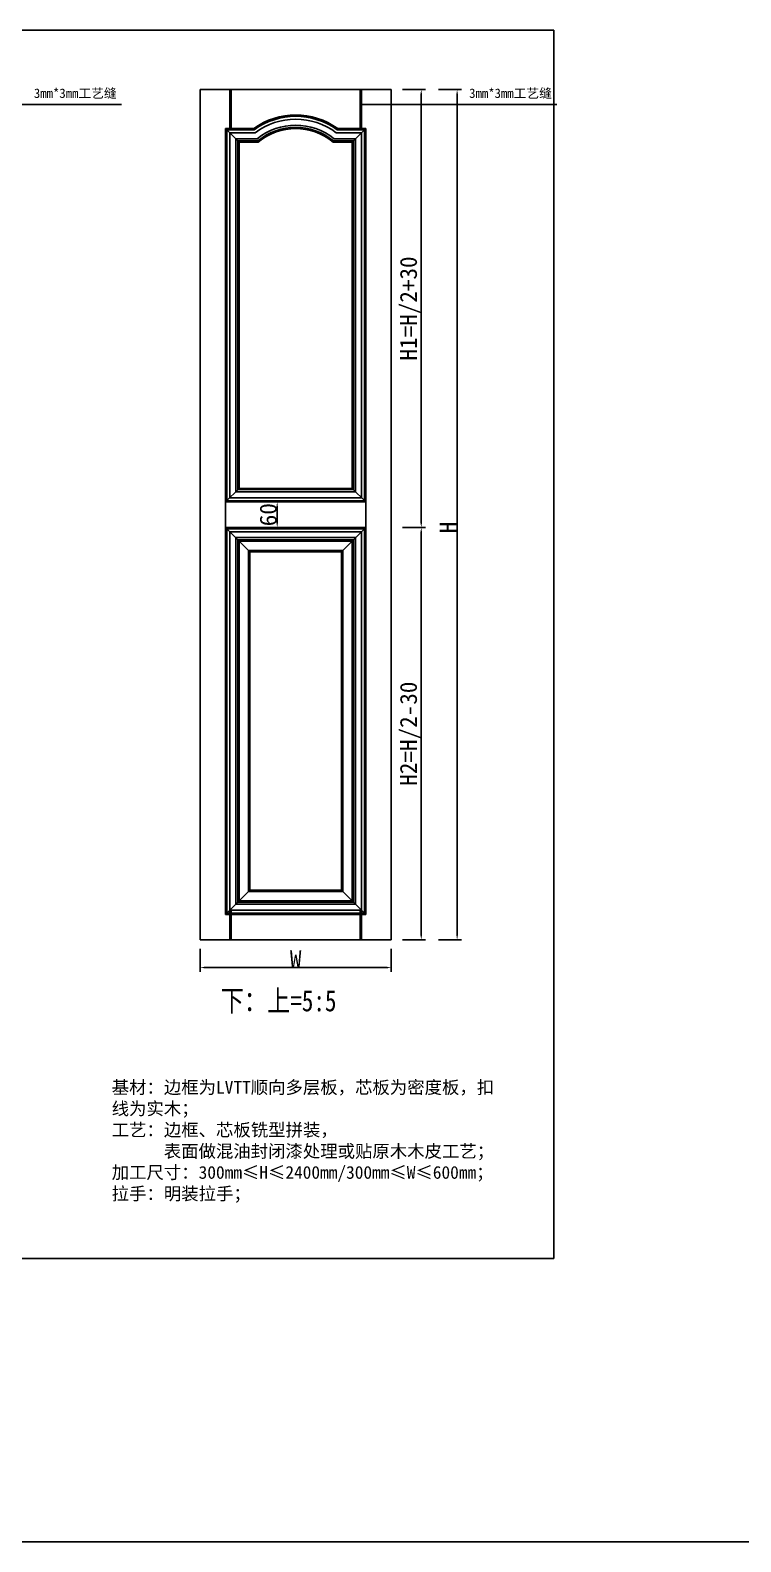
# Model space of a CAD drawing. Header units: millimetres. Extents: x 85186 to 129000, y -77269 to -36327.
# Drawn here: x 113944 to 115616, y -49779 to -46224 of the extents above; entities that cross this region are included whole.
import ezdxf

# ---------------------------------------------------------------- set-up
doc = ezdxf.new("R2010")
doc.units = ezdxf.units.MM
doc.styles.get("Standard").update_dxf_attribs({"font": 'SimSun.ttf'})
doc.styles.add('ZB_宋体', font='SimSun.ttf')
doc.styles.add('宋体', font='SimSun.ttf', dxfattribs={"width": 0.8})
doc.dimstyles.new('客来福标注小', dxfattribs={"dimscale": 20, "dimtxt": 2, "dimasz": 0.5, "dimexe": 0.5, "dimexo": 0, "dimgap": 0.05, "dimtad": 1, "dimdec": 0, "dimzin": 0, "dimdsep": 46, "dimtxsty": 'Standard', "dimcen": 0, "dimclrd": 256, "dimclre": 256, "dimclrt": 256, "dimadec": 0, "dimazin": 0, "dimtfac": 1, "dimtdec": 0, "dimtofl": 0, "dimtmove": 1, "dimatfit": 3, "dimfxl": 2.2, "dimfxlon": 1, "dimtolj": 1, "dimtzin": 0, "dimarcsym": 0})

# ---------------------------------------------------------------- blocks, each defined once
blk = doc.blocks.new('*D1274')
at = {"lineweight": -2, "transparency": 16777216}
for p, q in [((114904.7, -46363.2), (114958.7, -46363.2)), ((114948.7, -46373.2), (114948.7, -48353.2)), ((114904.7, -48363.2), (114958.7, -48363.2))]:
    blk.add_line(p, q, dxfattribs=at)
at = {"transparency": 16777216}
for points in [[(114947.1, -46373.2), (114950.4, -46373.2), (114948.7, -46363.2)], [(114947.1, -48353.2), (114950.4, -48353.2), (114948.7, -48363.2)]]:
    blk.add_solid(points, dxfattribs=at)
at = {"layer": 'Defpoints', "color": 0, "transparency": 16777216}
for p in [(114838.3, -46363.2), (114838.3, -48363.2), (114948.7, -48363.2)]:
    blk.add_point(p, dxfattribs=at)
at = {"transparency": 16777216, "insert": (114927.7, -47393.2), "char_height": 40, "attachment_point": 5, "rotation": 90, "style": 'ZB_宋体'}
blk.add_mtext('\\A1;H', dxfattribs=at)
blk = doc.blocks.new('*D1275')
at = {"lineweight": -2, "transparency": 16777216}
for p, q in [((114820.4, -47393.2), (114874.4, -47393.2)), ((114864.4, -47403.2), (114864.4, -48353.2)), ((114820.4, -48363.2), (114874.4, -48363.2))]:
    blk.add_line(p, q, dxfattribs=at)
at = {"transparency": 16777216}
for points in [[(114862.7, -47403.2), (114866, -47403.2), (114864.4, -47393.2)], [(114862.7, -48353.2), (114866, -48353.2), (114864.4, -48363.2)]]:
    blk.add_solid(points, dxfattribs=at)
at = {"layer": 'Defpoints', "color": 0, "transparency": 16777216}
for p in [(114733.9, -47393.2), (114793.9, -48363.2), (114864.4, -48363.2)]:
    blk.add_point(p, dxfattribs=at)
at = {"transparency": 16777216, "insert": (114839, -47878.2), "char_height": 40, "attachment_point": 5, "rotation": 90, "style": 'ZB_宋体'}
blk.add_mtext('\\A1;H2=H/2-30', dxfattribs=at)
blk = doc.blocks.new('*D1790')
at = {"lineweight": -2, "transparency": 16777216}
for p, q in [((114820.4, -46363.2), (114874.4, -46363.2)), ((114864.4, -47383.2), (114864.4, -46373.2)), ((114820.4, -47393.2), (114874.4, -47393.2))]:
    blk.add_line(p, q, dxfattribs=at)
at = {"transparency": 16777216}
for points in [[(114862.7, -46373.2), (114866, -46373.2), (114864.4, -46363.2)], [(114862.7, -47383.2), (114866, -47383.2), (114864.4, -47393.2)]]:
    blk.add_solid(points, dxfattribs=at)
at = {"layer": 'Defpoints', "color": 0, "transparency": 16777216}
for p in [(114733.9, -46363.2), (114864.4, -46363.2), (114733.9, -47393.2)]:
    blk.add_point(p, dxfattribs=at)
at = {"transparency": 16777216, "insert": (114839, -46878.2), "char_height": 40, "attachment_point": 5, "rotation": 90, "style": 'ZB_宋体'}
blk.add_mtext('\\A1;H1=H/2+30', dxfattribs=at)
blk = doc.blocks.new('*D1791')
at = {"lineweight": -2, "transparency": 16777216}
for p, q in [((114343.9, -48384.4), (114343.9, -48438.4)), ((114793.9, -48384.4), (114793.9, -48438.4)), ((114353.9, -48428.4), (114783.9, -48428.4))]:
    blk.add_line(p, q, dxfattribs=at)
at = {"transparency": 16777216}
for points in [[(114353.9, -48426.7), (114353.9, -48430), (114343.9, -48428.4)], [(114783.9, -48426.7), (114783.9, -48430), (114793.9, -48428.4)]]:
    blk.add_solid(points, dxfattribs=at)
at = {"layer": 'Defpoints', "color": 0, "transparency": 16777216}
for p in [(114343.9, -48266), (114793.9, -48266), (114793.9, -48428.4)]:
    blk.add_point(p, dxfattribs=at)
at = {"transparency": 16777216, "insert": (114568.9, -48407.4), "char_height": 40, "attachment_point": 5}
blk.add_mtext('\\A1;W', dxfattribs=at)
blk = doc.blocks.new('*D1781')
at = {"lineweight": -2, "transparency": 16777216}
for p, q in [((114568.9, -47333.2), (114515.4, -47333.2)), ((114525.4, -47343.2), (114525.4, -47383.2)), ((114568.9, -47393.2), (114515.4, -47393.2))]:
    blk.add_line(p, q, dxfattribs=at)
at = {"transparency": 16777216}
for points in [[(114523.7, -47343.2), (114527, -47343.2), (114525.4, -47333.2)], [(114523.7, -47383.2), (114527, -47383.2), (114525.4, -47393.2)]]:
    blk.add_solid(points, dxfattribs=at)
at = {"layer": 'Defpoints', "color": 0, "transparency": 16777216}
for p in [(114568.9, -47333.2), (114525.4, -47393.2), (114568.9, -47393.2)]:
    blk.add_point(p, dxfattribs=at)
at = {"transparency": 16777216, "insert": (114504.4, -47363.2), "char_height": 40, "attachment_point": 5, "rotation": 90, "style": 'ZB_宋体'}
blk.add_mtext('\\A1;60', dxfattribs=at)

msp = doc.modelspace()

# ---------------------------------------------------------------- linework, layer by layer
at = {"color": 0}
for p, q in [((115176.304, -46223.772), (112159.205, -46223.772)), ((112159.205, -46223.772), (115176.304, -46223.772)), ((115176.304, -46223.772), (112159.205, -46223.772)), ((114470.023, -46454.884), (114403.865, -46454.884)), ((114733.865, -46454.884), (114667.708, -46454.884)), ((114473.283, -46464.884), (114413.865, -46464.884)), ((114480.878, -46486.884), (114435.865, -46486.884)), ((114701.865, -46486.884), (114656.853, -46486.884)), ((114723.865, -46464.884), (114664.448, -46464.884))]:
    msp.add_line(p, q, dxfattribs=at)
for p, q in [((113469.089, -46223.772), (114614.221, -46223.772)), ((114614.221, -46223.772), (113800.551, -46223.772)), ((115176.304, -46223.772), (114614.221, -46223.772)), ((115176.304, -46223.772), (114614.221, -46223.772)), ((114793.865, -46363.196), (114343.865, -46363.196)), ((114343.865, -46363.196), (114343.865, -47333.196)), ((114413.865, -46454.884), (114413.865, -46363.196)), ((114416.865, -46454.884), (114416.865, -46363.196)), ((114720.865, -46454.884), (114720.865, -46363.196)), ((114723.865, -46454.884), (114723.865, -46363.196)), ((114793.865, -47333.196), (114793.865, -46363.196)), ((114403.865, -46454.884), (114403.865, -47333.196)), ((114435.865, -46486.884), (114403.865, -46454.884)), ((114701.865, -46486.884), (114733.865, -46454.884)), ((114733.865, -47333.196), (114733.865, -46454.884)), ((114413.865, -46464.884), (114413.865, -47323.196)), ((114435.865, -46486.884), (114435.865, -47301.196)), ((114701.865, -47301.196), (114701.865, -46486.884)), ((114723.865, -47323.196), (114723.865, -46464.884)), ((114435.865, -47301.196), (114403.865, -47333.196)), ((114435.865, -47301.196), (114701.865, -47301.196)), ((114701.865, -47301.196), (114733.865, -47333.196)), ((114343.865, -47333.196), (114343.865, -48363.196)), ((114403.865, -47403.196), (114403.865, -47323.196)), ((114403.865, -47333.196), (114733.865, -47333.196)), ((114413.865, -47323.196), (114723.865, -47323.196)), ((114413.865, -47323.196), (114413.865, -47323.196)), ((114416.865, -47323.196), (114416.865, -47323.196)), ((114720.865, -47323.196), (114720.865, -47323.196)), ((114723.865, -47323.196), (114723.865, -47323.196)), ((114733.865, -47403.196), (114733.865, -47323.196)), ((114793.865, -48363.196), (114793.865, -47333.196)), ((114460.865, -47450.196), (114403.865, -47393.196)), ((114676.865, -47450.196), (114733.865, -47393.196)), ((114460.865, -48246.196), (114403.865, -48303.196)), ((114676.865, -48246.196), (114733.865, -48303.196)), ((114413.865, -48293.196), (114413.865, -48363.196)), ((114416.865, -48293.196), (114416.865, -48363.196)), ((114720.865, -48293.196), (114720.865, -48363.196)), ((114723.865, -48293.196), (114723.865, -48363.196)), ((114343.865, -48363.196), (114793.865, -48363.196)), ((112159.205, -49112.466), (115176.304, -49112.466)), ((85318.615, -49778.748), (128999.726, -49778.748))]:
    msp.add_line(p, q)
at = {"color": 252}
for p, q in [((114406.865, -46457.884), (114406.865, -47330.196)), ((114470.99, -46457.884), (114406.865, -46457.884)), ((114730.865, -46457.884), (114666.741, -46457.884)), ((114730.865, -47330.196), (114730.865, -46457.884)), ((114427.865, -46478.884), (114427.865, -47309.196)), ((114478.043, -46478.884), (114427.865, -46478.884)), ((114432.865, -46483.884), (114432.865, -47304.196)), ((114479.804, -46483.884), (114432.865, -46483.884)), ((114704.865, -46483.884), (114657.927, -46483.884)), ((114709.865, -46478.884), (114659.688, -46478.884)), ((114704.865, -47304.196), (114704.865, -46483.884)), ((114709.865, -47309.196), (114709.865, -46478.884)), ((114427.865, -47309.196), (114709.865, -47309.196)), ((114432.865, -47304.196), (114704.865, -47304.196)), ((114406.865, -47330.196), (114730.865, -47330.196))]:
    msp.add_line(p, q, dxfattribs=at)
at = {"color": 0}
msp.add_lwpolyline([(112159.205, -46223.772), (115176.304, -46223.772), (115176.304, -49112.466), (112159.205, -49112.466)], close=True, dxfattribs=at)
for points in [[(114733.865, -48303.196), (114733.865, -47393.196), (114403.865, -47393.196), (114403.865, -48303.196)], [(114723.865, -48293.196), (114723.865, -47403.196), (114413.865, -47403.196), (114413.865, -48293.196)], [(114701.865, -48271.196), (114701.865, -47425.196), (114435.865, -47425.196), (114435.865, -48271.196)], [(114676.865, -48246.196), (114676.865, -47450.196), (114460.865, -47450.196), (114460.865, -48246.196)]]:
    msp.add_lwpolyline(points, close=True)
at = {"color": 252}
for points in [[(114730.865, -48300.196), (114730.865, -47396.196), (114406.865, -47396.196), (114406.865, -48300.196)], [(114709.865, -48279.196), (114709.865, -47417.196), (114427.865, -47417.196), (114427.865, -48279.196)], [(114704.865, -48274.196), (114704.865, -47422.196), (114432.865, -47422.196), (114432.865, -48274.196)], [(114679.865, -48249.196), (114679.865, -47447.196), (114457.865, -47447.196), (114457.865, -48249.196)]]:
    msp.add_lwpolyline(points, close=True, dxfattribs=at)
at = {"color": 0}
for radius, start, end in [(170, 54.449138, 125.550862), (160, 53.316688, 126.683312), (138, 50.387705, 129.612295)]:
    msp.add_arc((114568.865, -46593.196), radius, start, end, dxfattribs=at)
at = {"color": 252}
for radius, start, end in [(167, 54.120481, 125.879519), (146, 51.532262, 128.467738), (141, 50.828797, 129.171203)]:
    msp.add_arc((114568.865, -46593.196), radius, start, end, dxfattribs=at)

# ---------------------------------------------------------------- texts
at = {"lineweight": 25, "attachment_point": 1, "style": 'ZB_宋体'}
for s, insert, char_height, width in [('3mm*3mm工艺缝', (113952.909, -46360.92), 22, 652.72448), ('3mm*3mm工艺缝', (114977.048, -46360.921), 22, 652.72448), ('基材：边框为LVTT顺向多层板，芯板为密度板，扣线为实木；\\P工艺：边框、芯板铣型拼装，\\P      表面做混油封闭漆处理或贴原木木皮工艺；\\P加工尺寸：300mm≤H≤2400mm/300mm≤W≤600mm；\\P拉手：明装拉手；', (114135.931, -48694.974), 30, 935.35854)]:
    msp.add_mtext(s, dxfattribs=dict(at, insert=insert, char_height=char_height, width=width))
at = {"color": 0, "insert": (114392.387, -48481.2), "char_height": 50, "width": 365.74022, "attachment_point": 1, "style": '宋体'}
msp.add_mtext('下：上=5:5', dxfattribs=at)

# ---------------------------------------------------------------- dimensions: what is measured, and where the dimension line sits
at = {"color": 0}
for base, p2, text, picture, middle in [((114864.38, -46363.196), (114733.865, -46363.196), 'H1=H/2+30', '*D1790', (114839.022, -46878.196)), ((114864.38, -48363.196), (114793.865, -48363.196), 'H2=H/2-30', '*D1275', (114839.022, -47878.196))]:
    dim = msp.add_linear_dim(base=base, p1=(114733.865, -47393.196), p2=p2, angle=90, text=text, dimstyle='客来福标注小', override={"dimtxsty": 'ZB_宋体'}, dxfattribs=at)
    dim.commit()
    dim.dimension.update_dxf_attribs({"geometry": picture, "text_midpoint": middle})
dim = msp.add_linear_dim(base=(114948.733, -48363.196), p1=(114838.253, -46363.196), p2=(114838.253, -48363.196), angle=90, text='H', dimstyle='客来福标注小', override={"dimtxsty": 'ZB_宋体'}, dxfattribs=at)
dim.commit()
dim.dimension.update_dxf_attribs({"geometry": '*D1274', "text_midpoint": (114948.733, -47393.196), "dimtype": 128})
dim = msp.add_linear_dim(base=(114525.383, -47393.196), p1=(114568.865, -47333.196), p2=(114568.865, -47393.196), angle=90, dimstyle='客来福标注小', override={"dimtxsty": 'ZB_宋体'}, dxfattribs=at)
dim.commit()
dim.dimension.update_dxf_attribs({"geometry": '*D1781', "text_midpoint": (114504.383, -47363.196)})
dim = msp.add_linear_dim(base=(114793.865, -48428.37), p1=(114343.865, -48265.988), p2=(114793.865, -48265.988), text='W', dimstyle='客来福标注小', dxfattribs=at)
dim.commit()
dim.dimension.update_dxf_attribs({"geometry": '*D1791', "text_midpoint": (114568.865, -48407.37)})

# ---------------------------------------------------------------- leaders
for points in [[(113699.726, -46398.196), (114159.026, -46398.196)], [(114723.865, -46398.197), (115183.165, -46398.197)]]:
    msp.add_leader(points, dimstyle='客来福标注小', override={"dimgap": 0.05, "dimtad": 0, "dimfxl": 5, "dimarcsym": 1}, dxfattribs=at)

doc.saveas('drawing.dxf')
